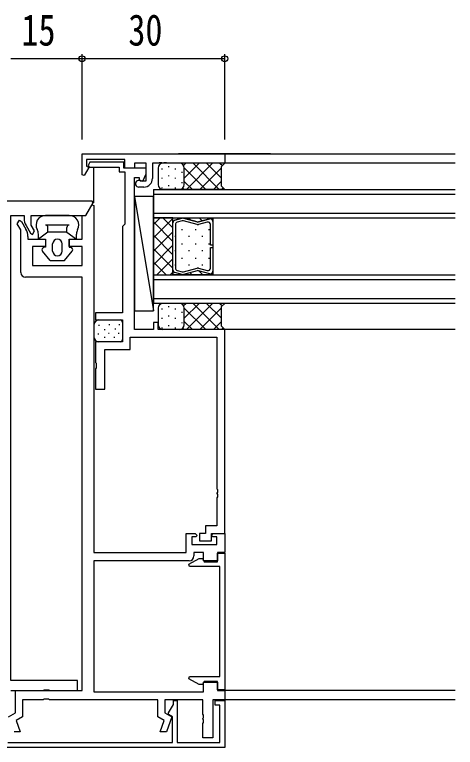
# Model space of a CAD drawing. Units: millimetres, scale not verified. Extents: x -1134 to 1133, y -806 to 806.
# Drawn here: x 589.7 to 682.4, y -207 to -52.7 of the extents above; entities that cross this region are included whole.
import ezdxf
from ezdxf.enums import TextEntityAlignment as Align

# ---------------------------------------------------------------- set-up
doc = ezdxf.new("R2010")
doc.units = ezdxf.units.MM
doc.header["$LTSCALE"] = 4
for name, color, linetype in [('0-2_YKK_11', 7, 'Continuous'), ('0-3_YKK_12', 2, 'Continuous'), ('0-4_YKK_13', 4, 'Continuous'), ('0-5_YKK_D', 6, 'Continuous')]:
    doc.layers.add(name, color=color, linetype=linetype)
doc.styles.add('ＭＳ ゴシック', font='')
doc.styles.get('ＭＳ ゴシック').set_extended_font_data('MS Gothic')

msp = doc.modelspace()

# ---------------------------------------------------------------- linework, layer by layer
at = {"layer": '0-2_YKK_11'}
msp.add_line((616.91, -89), (615.81, -89), dxfattribs=at)
for points in [[(603.91, -82), (633.91, -82), (633.91, -84), (621.868, -84), (621.685, -83.88), (621.135, -83.88), (620.952, -84), (620.868, -84), (620.685, -83.88), (620.135, -83.88), (619.952, -84), (618.71, -84), (618.71, -87.2)], [(616.115, -87.67), (616.246, -87.7), (617.41, -87.7), (617.41, -84), (614.91, -84), (614.91, -85), (612.91, -85), (612.91, -83.2), (604.81, -83.2), (604.81, -84.584), (605.32, -84.878), (604.355, -86.55), (603.91, -86.431), (603.91, -82)], [(633.91, -162), (633.91, -119), (619.91, -119), (619.91, -117.5), (618.91, -117.5), (618.91, -119), (614.91, -119), (614.91, -87), (615.91, -87), (615.91, -87.497), (616.675, -87.776), (617.41, -86.2), (617.41, -85), (612.71, -85), (612.71, -83.8), (605.568, -83.8), (605.187, -84.46), (605.383, -84.8), (611.71, -84.8), (611.71, -85.8), (612.91, -85.8), (612.91, -96.8), (612.71, -97), (612.41, -97.3), (612.41, -115.5), (606.71, -115.5), (606.71, -117), (612.41, -117), (612.41, -121.6), (606.71, -121.6), (606.71, -125.929), (606.853, -126.121), (606.853, -127.079), (606.71, -127.271), (606.71, -131.6), (608.71, -131.6), (608.71, -123.23), (614.04, -123.23), (614.04, -120.63), (632.28, -120.63)], [(592.112, -97.098), (593.066, -98.75), (593.499, -99), (593.932, -98.25), (593.21, -97), (593.21, -95), (604.678, -95), (606.214, -92.34), (606.017, -92), (586.41, -92)], [(592.51, -99.402), (592.51, -100), (596.21, -100), (596.21, -101.5), (593.51, -101.5), (593.51, -105.5), (603.91, -105.5), (603.91, -101.5), (601.21, -101.5), (601.21, -100), (603.91, -100), (603.91, -95), (604.678, -95), (605.965, -92.77), (606.41, -92.889), (606.41, -166), (625.81, -166), (625.81, -162), (627.71, -162), (628.11, -162.4), (627.81, -162.7), (627.01, -162.7), (627.01, -164.3), (632.28, -164.3), (632.28, -162.7), (631.41, -162.7), (631.11, -162.4), (631.51, -162), (633.91, -162), (633.91, -166), (632.41, -166), (632.41, -167.7), (629.41, -167.7), (629.41, -166), (627.44, -166), (627.44, -166.7)], [(588.91, -192.9), (588.91, -95), (591.71, -95), (591.71, -95.598)], [(591.01, -107), (591.01, -98), (590.288, -96.75), (590.721, -96), (591.154, -96.25), (592.108, -97.902)], [(603.91, -195), (603.91, -108), (592.01, -108)], [(632.28, -120.63), (632.28, -152.542), (632.4, -152.725), (632.4, -153.275), (632.28, -153.458), (632.28, -153.542), (632.4, -153.725), (632.4, -154.275), (632.28, -154.458), (632.28, -160.37), (629.85, -160.37), (629.85, -162), (628.61, -162), (628.61, -163.5), (631.11, -163.5), (631.11, -162), (633.91, -162)], [(626.44, -167.7), (606.41, -167.7), (606.41, -195.3), (629.41, -195.3), (629.41, -193.3), (632.41, -193.3), (632.41, -195), (633.91, -195), (633.91, -197), (631.41, -197), (631.41, -205), (629.31, -205), (629.31, -201.958), (629.43, -201.775), (629.43, -201.225), (629.31, -201.042), (629.31, -200.958), (629.43, -200.775), (629.43, -200.225), (629.31, -200.042), (629.31, -197), (621.31, -197), (621.31, -199.7), (622.778, -200.548), (621.631, -203.7), (620.354, -203.7), (621.202, -201.37), (619.81, -200.566), (619.81, -197), (597.081, -197), (596.889, -196.857), (595.931, -196.857), (595.739, -197), (591.41, -197), (591.41, -200.566), (590.018, -201.37), (590.866, -203.7), (589.589, -203.7)], [(588.91, -195), (595.739, -195), (595.931, -194.857), (596.889, -194.857), (597.081, -195), (602.91, -195), (602.91, -192.9), (588.91, -192.9)], [(589.91, -199.7), (589.91, -195), (603.91, -195)], [(588.31, -206), (622.91, -206), (622.91, -200.562), (622.11, -200.1), (622.11, -199.732), (623.11, -198), (623.11, -197.1), (623.91, -197.1), (623.91, -206), (632.91, -206), (632.91, -198.1), (631.91, -198.1), (631.91, -197.1), (633.91, -197.1), (633.91, -207), (558.91, -207)], [(588.442, -200.548), (589.91, -199.7)]]:
    msp.add_lwpolyline(points, dxfattribs=at)
msp.add_lwpolyline([(633.91, -166.1), (633.91, -194.9), (632.41, -194.9), (632.41, -193.1), (629.61, -193.1), (629.206, -193.8), (628.535, -193.8), (626.361, -192.545), (626.48, -192.1), (632.91, -192.1), (632.91, -168.9), (626.48, -168.9), (626.361, -168.455), (628.535, -167.2), (629.206, -167.2), (629.61, -167.9), (632.41, -167.9), (632.41, -166.1)], close=True, dxfattribs=at)
for centre, radius, start, end in [((615.81, -88.3), 0.7, 64.15808, 269.99998), ((616.91, -87.2), 1.8, 270.00001, 359.99999), ((594.71, -95.598), 3, 180, 210.00001), ((589.51, -99.402), 3, 0, 30.00001), ((592.01, -107), 1, 180.00001, 269.99999), ((626.44, -166.7), 1, 270.00001, 359.99999)]:
    msp.add_arc(centre, radius, start, end, dxfattribs=at)
at = {"layer": '0-3_YKK_12'}
for p, q in [((643.565, -82), (624.204, -82)), ((633.91, -82), (682.41, -82)), ((606.41, -92.3), (606.41, -84.8)), ((682.41, -84), (633.61, -84)), ((618.91, -89.492), (682.41, -89.492)), ((618.91, -89.492), (618.91, -95.492)), ((618.91, -90.492), (682.41, -90.492)), ((618.91, -97), (618.91, -91)), ((618.91, -94.492), (682.41, -94.492)), ((618.91, -95.492), (682.41, -95.492)), ((620.295, -95.492), (618.91, -96.877)), ((623.01, -95.605), (618.91, -99.705)), ((620.89, -95.492), (623.009, -97.611)), ((623.399, -96.013), (624.973, -95.591)), ((624.973, -95.591), (623.399, -96.013)), ((624.025, -95.492), (624.303, -95.77)), ((625.245, -95.591), (628.124, -96.362)), ((628.124, -96.362), (625.245, -95.591)), ((626.27, -95.491), (626.78, -96.002)), ((628.515, -95.491), (629.176, -96.152)), ((630.76, -95.491), (630.993, -95.724)), ((618.91, -96.34), (623.01, -100.44)), ((623.01, -106.469), (623.009, -96.52)), ((623.01, -96.505), (623.01, -96.534)), ((623.534, -96.923), (623.535, -106.066)), ((624.974, -96.134), (623.924, -96.415)), ((628.124, -96.905), (625.245, -96.134)), ((628.395, -96.362), (630.748, -95.731)), ((630.748, -95.731), (628.395, -96.362)), ((630.223, -96.415), (628.395, -96.905)), ((631.398, -96.129), (631.409, -96.141)), ((631.409, -96.246), (631.409, -96.23)), ((623.009, -98.434), (618.91, -102.533)), ((624.992, -98.077), (624.992, -97.877)), ((627.822, -98.077), (627.822, -97.877)), ((630.652, -98.077), (630.652, -97.877)), ((618.91, -99.169), (623.01, -103.268)), ((623.577, -99.492), (623.577, -99.292)), ((626.407, -99.492), (626.407, -99.292)), ((629.237, -99.492), (629.237, -99.292)), ((623.01, -101.262), (618.91, -105.362)), ((624.992, -101.107), (624.992, -100.907)), ((627.822, -101.107), (627.822, -100.907)), ((630.652, -101.107), (630.652, -100.907)), ((618.91, -101.997), (623.01, -106.097)), ((623.577, -102.522), (623.577, -102.322)), ((626.407, -102.522), (626.407, -102.322)), ((629.237, -102.522), (629.237, -102.322)), ((618.91, -104.826), (621.576, -107.492)), ((623.01, -104.091), (619.608, -107.492)), ((624.992, -104.137), (624.992, -103.937)), ((627.822, -104.137), (627.822, -103.937)), ((630.652, -104.137), (630.652, -103.937)), ((623.01, -106.478), (623.01, -106.449)), ((623.577, -105.552), (623.577, -105.352)), ((625.245, -106.854), (628.124, -106.083)), ((626.407, -105.552), (626.407, -105.352)), ((628.395, -106.083), (630.224, -106.572)), ((629.237, -105.552), (629.237, -105.352)), ((618.91, -107.492), (682.41, -107.492)), ((618.91, -107.492), (618.91, -113.492)), ((623.01, -106.919), (622.437, -107.492)), ((624.974, -107.392), (623.399, -106.97)), ((624.974, -107.397), (623.399, -106.975)), ((623.924, -106.572), (624.974, -106.854)), ((624.601, -107.293), (624.8, -107.492)), ((628.124, -106.621), (625.245, -107.392)), ((628.124, -106.626), (625.245, -107.397)), ((625.245, -106.854), (625.245, -106.854)), ((626.587, -107.033), (627.045, -107.491)), ((630.749, -107.252), (628.395, -106.621)), ((630.749, -107.257), (628.395, -106.626)), ((628.429, -106.63), (629.29, -107.491)), ((631.205, -107.161), (631.409, -107.366)), ((631.409, -106.737), (631.409, -106.753)), ((618.91, -108.492), (682.41, -108.492)), ((618.91, -112.492), (682.41, -112.492)), ((618.91, -113.492), (682.41, -113.492)), ((682.41, -119), (633.61, -119)), ((682.41, -195), (633.613, -195)), ((682.41, -197), (633.61, -197)), ((682.41, -197), (633.91, -197))]:
    msp.add_line(p, q, dxfattribs=at)
for points in [[(618.91, -107.492), (623.01, -107.492), (623.01, -95.492), (618.91, -95.492)], [(631.409, -95.491), (631.409, -107.491), (623.01, -107.492), (623.01, -95.492)]]:
    msp.add_lwpolyline(points, close=True, dxfattribs=at)
for points in [[(623.01, -96.505), (623.01, -95.492), (631.409, -95.491), (631.409, -96.23)], [(631.409, -96.238), (631.409, -101.231), (630.884, -101.231), (630.884, -96.922)], [(630.885, -106.065), (630.885, -101.756), (631.41, -101.756), (631.41, -106.75)], [(623.01, -106.478), (623.01, -107.492), (631.409, -107.491), (631.409, -106.753)]]:
    msp.add_lwpolyline(points, dxfattribs=at)
for centre, start, end in [((625.109, -96.098), 75.00376, 105.00407), ((625.109, -96.098), 75.0037, 105.00371), ((623.534, -96.52), 105.00384, 180.00177), ((623.534, -96.52), 105.00371, 178.42023), ((623.534, -96.52), 178.42023, 181.58337), ((624.059, -96.923), 105.00384, 180.00177), ((625.109, -96.641), 75.00396, 105.00344), ((628.259, -95.854), 255.0037, 285.00412), ((628.259, -95.854), 255.0037, 285.00372), ((628.259, -96.398), 255.00308, 285.00433), ((630.359, -96.922), 0.0038, 105.00369), ((630.884, -96.238), 0.00183, 105.00369), ((630.884, -96.238), 0.88944, 105.00372), ((630.884, -96.238), 359.11417, 0.88944), ((623.535, -106.463), 178.42023, 181.58337), ((624.059, -106.065), 180.03815, 255.00667), ((628.26, -106.59), 74.99928, 105.00053), ((630.36, -106.065), 254.99992, 359.99981), ((623.534, -106.468), 180.029, 255.01008), ((623.535, -106.463), 181.58337, 254.9999), ((625.11, -106.347), 255.00016, 284.99965), ((625.11, -106.885), 254.9999, 284.9999), ((625.11, -106.89), 254.99954, 284.99985), ((625.11, -106.347), 284.03805, 284.47127), ((625.11, -106.347), 284.47127, 284.82879), ((625.11, -106.347), 284.82879, 284.88333), ((625.11, -106.347), 284.88333, 284.91945), ((625.11, -106.347), 284.91945, 284.938), ((625.11, -106.347), 284.93322, 284.95764), ((625.11, -106.347), 284.93315, 284.98229), ((625.11, -106.347), 284.96396, 284.9662), ((625.11, -106.347), 284.9662, 284.96767), ((625.11, -106.347), 284.96767, 284.98527), ((625.11, -106.347), 284.98531, 284.99218), ((625.11, -106.347), 284.99218, 284.99386), ((625.11, -106.347), 284.99335, 284.99563), ((625.11, -106.347), 284.99563, 284.99606), ((628.26, -107.128), 74.99989, 104.9999), ((628.26, -107.133), 74.99948, 104.99991), ((630.884, -106.745), 254.99989, 359.11417), ((630.885, -106.75), 254.99992, 0.00178), ((630.884, -106.745), 359.11417, 0.88944)]:
    msp.add_arc(centre, 0.525, start, end, dxfattribs=at)
at = {"layer": '0-4_YKK_13'}
for p, q in [((633.907, -83.999), (620.907, -83.999)), ((622.145, -84.811), (622.145, -84.611)), ((624.425, -83.999), (624.425, -84)), ((625.25, -84.458), (625.709, -83.999)), ((625.41, -87.127), (628.537, -83.999)), ((625.866, -89.499), (631.366, -83.999)), ((627.254, -83.999), (632.754, -89.499)), ((630.082, -83.999), (633.146, -87.063)), ((632.911, -83.999), (633.41, -84.499)), ((619.91, -84.999), (619.91, -88.499)), ((620.743, -85.308), (620.743, -85.108)), ((623.543, -85.308), (623.543, -85.108)), ((624.958, -86.01), (624.958, -85.81)), ((625.407, -88.499), (625.41, -84.999)), ((625.41, -84.984), (629.925, -89.499)), ((628.694, -89.499), (633.16, -85.033)), ((620.743, -87.238), (620.743, -87.038)), ((622.145, -86.741), (622.145, -86.541)), ((623.543, -87.238), (623.543, -87.038)), ((625.41, -87.813), (627.097, -89.499)), ((631.522, -89.499), (633.16, -87.862)), ((620.743, -89.292), (620.743, -89.092)), ((622.145, -88.816), (622.145, -88.616)), ((623.543, -89.313), (623.543, -89.113)), ((624.958, -88.205), (624.958, -88.005)), ((625.098, -89.226), (625.371, -89.499)), ((633.251, -89.499), (633.579, -89.171)), ((614.911, -91), (618.91, -115.059)), ((633.907, -89.499), (620.907, -89.499)), ((601.216, -95), (596.216, -95)), ((601.216, -97), (596.216, -97)), ((596.716, -98.5), (596.716, -97.5)), ((600.716, -98.5), (600.716, -97.5)), ((600.716, -98.5), (602.716, -100)), ((594.716, -100), (594.716, -98.936)), ((594.716, -100), (596.216, -100)), ((596.216, -100), (596.216, -101.7)), ((601.216, -100), (601.216, -101.7)), ((601.216, -100), (602.716, -100)), ((602.716, -100), (602.716, -98.936)), ((596.216, -101.7), (595.966, -101.7)), ((597.716, -102.5), (597.716, -101)), ((599.716, -102.5), (599.716, -101)), ((601.216, -101.7), (601.466, -101.7)), ((597.216, -104.5), (595.58, -102.518)), ((600.216, -104.5), (601.852, -102.518)), ((597.216, -104.5), (600.216, -104.5)), ((633.907, -113.499), (620.907, -113.499)), ((622.145, -114.311), (622.145, -114.111)), ((624.425, -113.499), (624.425, -113.5)), ((625.25, -113.958), (625.709, -113.499)), ((625.41, -116.627), (628.537, -113.499)), ((625.866, -118.999), (631.366, -113.499)), ((627.254, -113.499), (632.754, -118.999)), ((630.082, -113.499), (633.146, -116.563)), ((632.911, -113.499), (633.41, -113.999)), ((619.91, -114.499), (619.91, -117.999)), ((620.743, -114.808), (620.743, -114.608)), ((623.543, -114.808), (623.543, -114.608)), ((624.958, -115.51), (624.958, -115.31)), ((625.407, -117.999), (625.41, -114.499)), ((625.41, -114.484), (629.925, -118.999)), ((628.694, -118.999), (633.16, -114.533)), ((607.41, -117), (611.91, -117)), ((620.743, -116.738), (620.743, -116.538)), ((622.145, -116.241), (622.145, -116.041)), ((623.543, -116.738), (623.543, -116.538)), ((606.41, -118), (606.41, -120.6)), ((607.367, -118.074), (607.567, -118.074)), ((609.567, -117.939), (609.767, -117.939)), ((611.647, -117.954), (611.847, -117.954)), ((612.41, -117.5), (612.41, -121.1)), ((620.743, -118.792), (620.743, -118.592)), ((622.145, -118.316), (622.145, -118.116)), ((623.543, -118.813), (623.543, -118.613)), ((624.958, -117.705), (624.958, -117.505)), ((625.098, -118.726), (625.371, -118.999)), ((625.41, -117.313), (627.097, -118.999)), ((631.522, -118.999), (633.16, -117.362)), ((633.251, -118.999), (633.579, -118.671)), ((607.232, -119.934), (607.432, -119.934)), ((608.577, -119.004), (608.777, -119.004)), ((609.432, -119.799), (609.632, -119.799)), ((610.777, -118.869), (610.977, -118.869)), ((611.482, -119.799), (611.682, -119.799)), ((633.907, -118.999), (620.907, -118.999)), ((611.91, -121.6), (607.41, -121.6)), ((608.562, -120.594), (608.762, -120.594)), ((610.612, -120.609), (610.812, -120.609))]:
    msp.add_line(p, q, dxfattribs=at)
for points in [[(633.91, -83.999), (633.16, -84.749), (633.16, -88.752), (633.907, -89.499)], [(600.716, -98.5), (596.716, -98.5), (594.716, -100)], [(633.91, -113.499), (633.16, -114.249), (633.16, -118.252), (633.907, -118.999)]]:
    msp.add_lwpolyline(points, dxfattribs=at)
msp.add_lwpolyline([(614.911, -115.059), (618.91, -115.059), (618.91, -91), (614.911, -91)], close=True, dxfattribs=at)
for centre, radius, start, end in [((620.91, -84.999), 1, 90, 180), ((624.41, -84.999), 1, 0, 90), ((624.41, -84.999), 1, 360, 90), ((620.91, -88.499), 1, 180, 270), ((624.407, -88.499), 1, 270, 0), ((596.216, -97), 2, 90, 208.95502), ((601.216, -97), 2, 331.04498, 90), ((596.216, -97.5), 0.5, 0, 90), ((601.216, -97.5), 0.5, 90, 180), ((592.716, -98.936), 2, 0, 28.95502), ((604.716, -98.936), 2, 151.04498, 180), ((598.716, -101), 1, 0, 180), ((595.966, -102.2), 0.5, 90, 219.53458), ((601.466, -102.2), 0.5, 320.46542, 90), ((598.716, -102.5), 1, 180, 0), ((620.91, -114.499), 1, 90, 180), ((624.41, -114.499), 1, 0, 90), ((624.41, -114.499), 1, 360, 90), ((607.41, -118), 1, 90, 180), ((611.91, -117.5), 0.5, 0, 90), ((620.91, -117.999), 1, 180, 270), ((624.407, -117.999), 1, 270, 0), ((607.41, -120.6), 1, 180, 270), ((611.91, -121.1), 0.5, 270, 0)]:
    msp.add_arc(centre, radius, start, end, dxfattribs=at)
at = {"layer": '0-5_YKK_D'}
for p, q in [((603.91, -79), (603.91, -61)), ((603.91, -79), (603.91, -61)), ((633.91, -79), (633.91, -61)), ((603.91, -62), (588.91, -62)), ((633.91, -62), (603.91, -62))]:
    msp.add_line(p, q, dxfattribs=at)
for centre in [(603.91, -62), (603.91, -62), (633.91, -62)]:
    msp.add_circle(centre, 0.637, dxfattribs=at)

# ---------------------------------------------------------------- texts
at = {"layer": '0-5_YKK_D', "style": 'ＭＳ ゴシック', "width": 0.8}
for s, p in [('15', (591.13, -61.2)), ('30', (613.63, -61.2))]:
    msp.add_text(s, height=6.598, dxfattribs=at).set_placement(p, align=Align.BOTTOM_LEFT)

doc.saveas('drawing.dxf')
